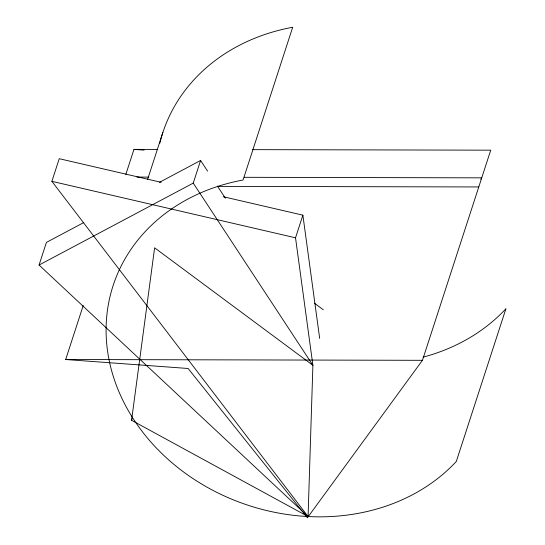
<?xml version="1.0" encoding="UTF-8"?>
<svg xmlns="http://www.w3.org/2000/svg" width="545" height="545" viewBox="0 0 545 545"><rect width="100%" height="100%" fill="white"/><g stroke="black" fill="none" stroke-linecap="round" stroke-linejoin="round"><path stroke-width="0.82" d="M131.57 420.29L154.617 247.818L312.898 365.293L308.075 516.558L131.57 420.29L132.094 418.669M83.848 222.51L46.427 242.396L39.07 265.034L308.075 516.558L51.884 181.335L59.241 158.697L161.17 182.323M252.315 149.643L490.732 150.175L422.45 360.313L307.414 517.75L188.114 368.488L65.679 359.516L83.235 305.493M125.82 174.434L133.961 149.378L157.805 149.432M147.586 179.475L162.819 132.599M39.07 265.034L193.243 183.113L200.601 160.475L207.611 171.15M193.243 183.113L312.898 365.293L295.526 237.804L302.877 215.173L223.327 196.731M307.414 517.75L307.945 516.135M480.738 179.216L481.739 177.84L244.18 177.309M159.44 182.35L200.601 160.475M136.89 177.071L148.812 177.098M217.373 186.37L478.782 186.955M65.679 359.516L422.45 360.313M133.961 149.378L144.091 150.12M51.884 181.335L295.526 237.804M314.445 303.204L323.308 309.792M217.428 186.097L225.371 198.196M302.877 215.173L319.683 338.459M423.111 357.152A197.195 167.049 18 0 0 505.93 308.722L456.294 461.479A197.195 167.049 18 0 1 141.625 430.714A197.195 167.049 18 0 1 243.063 180.014L292.692 27.25A197.195 167.049 18 0 0 159.733 143.451"/></g></svg>
